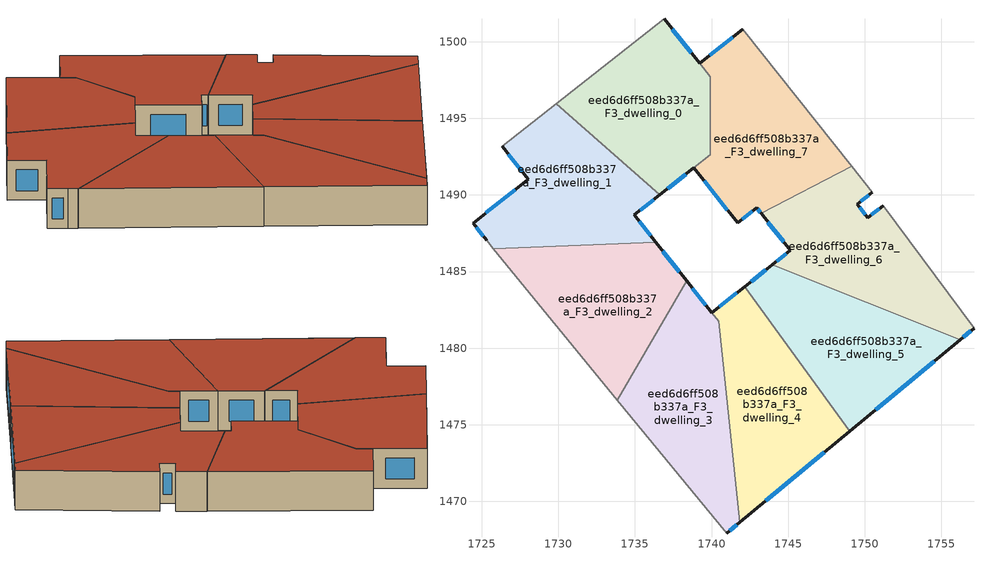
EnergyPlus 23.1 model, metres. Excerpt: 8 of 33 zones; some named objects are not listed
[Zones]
eed6d6ff508b337a_F3_dwelling_0
 floor to eed6d6ff508b337a_F2_dwelling_0 (EU_floor_Construction): 1736.9,1501.51 1739.91,1497.71 1739.91,1492.62 1736.61,1490 1729.87,1495.97 z9
 wall outside (EU_wall_Construction): 1736.61,1490 1738.84,1491.77 / 1739.21,1498.6 1736.9,1501.51 z9:12
 wall to eed6d6ff508b337a_F3_dwelling_7 (EU_wall_Construction): 1738.84,1491.77 1739.91,1492.62 1739.91,1497.71 1739.21,1498.6 z9:12
 wall to eed6d6ff508b337a_F3_dwelling_1 (EU_wall_Construction): 1729.87,1495.97 1736.61,1490 z9:12
 wall adiabatic (EU_wall_Construction): 1736.9,1501.51 1729.87,1495.97 z9:12
 window (EU_Window_Construction): 1737.13,1490.42 1738.31,1491.35 / 1738.67,1499.28 1737.44,1500.83 z9.7:11.3
 roof outside (EU_roof_Construction): 1739.91,1492.62 1739.91,1497.71 1736.9,1501.51 1729.87,1495.97 1736.61,1490 z12
eed6d6ff508b337a_F3_dwelling_1
 floor to eed6d6ff508b337a_F2_dwelling_1 (EU_floor_Construction): 1736.61,1490 1734.95,1488.7 1736.35,1486.93 1725.76,1486.5 1725.32,1487.04 1724.42,1488.17 1728.03,1491.03 1726.32,1493.17 1729.87,1495.97 z9
 wall outside (EU_wall_Construction): 1736.35,1486.93 1734.95,1488.7 1736.61,1490 / 1726.32,1493.17 1728.03,1491.03 1724.42,1488.17 1725.32,1487.04 z9:12
 wall adiabatic (EU_wall_Construction): 1729.87,1495.97 1726.32,1493.17 / 1725.32,1487.04 1725.76,1486.5 z9:12
 wall to eed6d6ff508b337a_F3_dwelling_2 (EU_wall_Construction): 1725.76,1486.5 1736.35,1486.93 z9:12
 window (EU_Window_Construction): 1735.34,1489 1736.22,1489.7 / 1736.02,1487.34 1735.28,1488.28 / 1724.63,1487.9 1725.11,1487.31 / 1727.18,1490.35 1725.27,1488.84 / 1726.72,1492.67 1727.63,1491.53 z9.7:11.3
 roof outside (EU_roof_Construction): 1736.35,1486.93 1734.95,1488.7 1736.61,1490 1729.87,1495.97 1726.32,1493.17 1728.03,1491.03 1724.42,1488.17 1725.32,1487.04 1725.76,1486.5 z12
eed6d6ff508b337a_F3_dwelling_2
 floor to eed6d6ff508b337a_F2_dwelling_2 (EU_floor_Construction): 1736.35,1486.93 1738.36,1484.4 1733.86,1476.61 1725.76,1486.5 z9
 wall outside (EU_wall_Construction): 1738.36,1484.4 1736.35,1486.93 z9:12
 wall to eed6d6ff508b337a_F3_dwelling_3 (EU_wall_Construction): 1733.86,1476.61 1738.36,1484.4 z9:12
 wall adiabatic (EU_wall_Construction): 1725.76,1486.5 1733.86,1476.61 z9:12
 window (EU_Window_Construction): 1737.89,1484.99 1736.83,1486.34 z9.7:11.3
 roof outside (EU_roof_Construction): 1733.86,1476.61 1738.36,1484.4 1736.35,1486.93 1725.76,1486.5 z12
eed6d6ff508b337a_F3_dwelling_3
 floor to eed6d6ff508b337a_F2_dwelling_3 (EU_floor_Construction): 1740.47,1481.74 1741.85,1468.64 1740.97,1467.91 1733.86,1476.61 1738.36,1484.4 z9
 wall outside (EU_wall_Construction): 1740.97,1467.91 1741.85,1468.64 / 1740.01,1482.33 1738.36,1484.4 z9:12
 wall to eed6d6ff508b337a_F3_dwelling_4 (EU_wall_Construction): 1741.85,1468.64 1740.47,1481.74 1740.01,1482.32 z9:12
 wall adiabatic (EU_wall_Construction): 1733.86,1476.61 1740.97,1467.91 z9:12
 window (EU_Window_Construction): 1741.18,1468.08 1741.65,1468.47 / 1739.62,1482.81 1738.75,1483.91 z9.7:11.3
 roof outside (EU_roof_Construction): 1741.85,1468.64 1740.47,1481.74 1738.36,1484.4 1733.86,1476.61 1740.97,1467.91 z12
eed6d6ff508b337a_F3_dwelling_4
 floor to eed6d6ff508b337a_F2_dwelling_4 (EU_floor_Construction): 1742.15,1484.01 1749.03,1474.59 1741.85,1468.64 1740.47,1481.74 1740.01,1482.32 z9
 wall outside (EU_wall_Construction): 1742.15,1484.01 1740.01,1482.32 / 1741.85,1468.64 1749.03,1474.59 z9:12
 wall to eed6d6ff508b337a_F3_dwelling_5 (EU_wall_Construction): 1749.03,1474.59 1742.15,1484.01 z9:12
 window (EU_Window_Construction): 1741.65,1483.62 1740.52,1482.72 / 1743.54,1470.03 1747.34,1473.19 z9.7:11.3
 roof outside (EU_roof_Construction): 1749.03,1474.59 1742.15,1484.01 1740.01,1482.32 1740.47,1481.74 1741.85,1468.64 z12
eed6d6ff508b337a_F3_dwelling_5
 floor to eed6d6ff508b337a_F2_dwelling_5 (EU_floor_Construction): 1756.22,1480.55 1749.03,1474.59 1742.15,1484.01 1743.97,1485.45 z9
 wall outside (EU_wall_Construction): 1743.97,1485.45 1742.15,1484.01 / 1749.03,1474.59 1756.22,1480.55 z9:12
 wall to eed6d6ff508b337a_F3_dwelling_6 (EU_wall_Construction): 1756.22,1480.55 1743.97,1485.45 z9:12
 window (EU_Window_Construction): 1743.54,1485.11 1742.58,1484.35 / 1750.72,1475.99 1754.53,1479.15 z9.7:11.3
 roof outside (EU_roof_Construction): 1756.22,1480.55 1743.97,1485.45 1742.15,1484.01 1749.03,1474.59 z12
eed6d6ff508b337a_F3_dwelling_6
 floor to eed6d6ff508b337a_F2_dwelling_6 (EU_floor_Construction): 1751.2,1489.3 1757.13,1481.31 1756.22,1480.55 1743.97,1485.45 1745.15,1486.39 1743.23,1488.79 1749.16,1491.87 1750.5,1490.18 1749.5,1489.39 1750.2,1488.51 z9
 wall outside (EU_wall_Construction): 1751.2,1489.3 1750.2,1488.51 1749.5,1489.39 1750.5,1490.18 / 1756.22,1480.55 1757.13,1481.31 / 1743.23,1488.79 1745.15,1486.39 1743.97,1485.45 z9:12
 wall adiabatic (EU_wall_Construction): 1757.13,1481.31 1751.2,1489.3 / 1750.5,1490.18 1749.16,1491.87 z9:12
 wall to eed6d6ff508b337a_F3_dwelling_7 (EU_wall_Construction): 1749.16,1491.87 1743.23,1488.79 z9:12
 window (EU_Window_Construction): 1750.03,1488.71 1749.67,1489.18 / 1750.96,1489.12 1750.43,1488.69 / 1756.43,1480.73 1756.92,1481.13 / 1744.87,1486.17 1744.25,1485.67 / 1743.68,1488.23 1744.7,1486.95 / 1749.74,1489.58 1750.27,1489.99 z9.7:11.3
 roof outside (EU_roof_Construction): 1757.13,1481.31 1751.2,1489.3 1750.2,1488.51 1749.5,1489.39 1750.5,1490.18 1749.16,1491.87 1743.23,1488.79 1745.15,1486.39 1743.97,1485.45 1756.22,1480.55 z12
eed6d6ff508b337a_F3_dwelling_7
 floor to eed6d6ff508b337a_F2_dwelling_7 (EU_floor_Construction): 1742.03,1500.83 1749.16,1491.87 1743.23,1488.79 1742.94,1489.15 1741.7,1488.17 1738.84,1491.77 1739.91,1492.62 1739.91,1497.71 1739.21,1498.6 z9
 wall outside (EU_wall_Construction): 1742.03,1500.83 1739.21,1498.6 / 1738.84,1491.77 1741.7,1488.17 1742.94,1489.15 1743.23,1488.79 z9:12
 wall adiabatic (EU_wall_Construction): 1749.16,1491.87 1742.03,1500.83 z9:12
 window (EU_Window_Construction): 1741.37,1500.31 1739.87,1499.12 / 1743.01,1489.07 1743.16,1488.88 / 1741.99,1488.4 1742.65,1488.92 / 1739.51,1490.92 1741.03,1489.02 z9.7:11.3
 roof outside (EU_roof_Construction): 1749.16,1491.87 1742.03,1500.83 1739.21,1498.6 1739.91,1497.71 1739.91,1492.62 1738.84,1491.77 1741.7,1488.17 1742.94,1489.15 1743.23,1488.79 z12
[Building]
EU S2 Campaign: North Axis=0; Terrain=City; Solar Distribution=FullExterior
[Site:Location]
Budapest.Ferenc.Liszt.Intl.AP: Latitude=47.437; Longitude=19.256; Time Zone=1; Elevation=185
[SizingPeriod:WeatherFileDays]
AnnualSizingPeriod: Begin Month=1; Begin Day of Month=1; End Month=12; End Day of Month=31; Day of Week for Start Day=Monday; Use Weather File Daylight Saving Period=No; Use Weather File Rain and Snow Indicators=No
[MATERIAL]
EU_InternalMass_Material: Roughness=MediumRough; Thickness=0.1; Conductivity=1; Density=1800; Specific Heat=900; Thermal Absorptance=0.9; Solar Absorptance=0.7; Visible Absorptance=0.7
[MATERIAL:NOMASS] Roughness=MediumRough; Thermal Absorptance=0.9; Solar Absorptance=0.7; Visible Absorptance=0.7
Name | Thermal Resistance
EU_wall_NoMass | 0.832559
EU_roof_NoMass | 1.39638
EU_floor_NoMass | 0.872794
[WINDOWMATERIAL:SIMPLEGLAZINGSYSTEM]
EU_Window_SimpleGlazing: UFactor=2.79869; Solar Heat Gain Coefficient=0.75; Visible Transmittance=0.75
[CONSTRUCTION]
EU_wall_Construction: EU_wall_NoMass
EU_roof_Construction: EU_roof_NoMass
EU_floor_Construction: EU_floor_NoMass
EU_Window_Construction: EU_Window_SimpleGlazing
EU_InternalMass_Construction: EU_InternalMass_Material
[ZONE] Type=1; Multiplier=1; Ceiling Height=autocalculate; Floor Area=autocalculate; Part of Total Floor Area=Yes
Name | Volume
eed6d6ff508b337a_F3_dwelling_0 | 197.946
eed6d6ff508b337a_F3_dwelling_1 | 203.053
eed6d6ff508b337a_F3_dwelling_2 | 203.025
eed6d6ff508b337a_F3_dwelling_3 | 202.52
eed6d6ff508b337a_F3_dwelling_4 | 203.559
eed6d6ff508b337a_F3_dwelling_5 | 203.028
eed6d6ff508b337a_F3_dwelling_6 | 203.043
eed6d6ff508b337a_F3_dwelling_7 | 208.15
[INTERNALMASS] Construction=EU_InternalMass_Construction
Name | Zone or ZoneList | Surface Area
eed6d6ff508b337a_F3_dwelling_0_EU_InternalMass | eed6d6ff508b337a_F3_dwelling_0 | 65.9717
eed6d6ff508b337a_F3_dwelling_1_EU_InternalMass | eed6d6ff508b337a_F3_dwelling_1 | 67.6826
eed6d6ff508b337a_F3_dwelling_2_EU_InternalMass | eed6d6ff508b337a_F3_dwelling_2 | 67.6748
eed6d6ff508b337a_F3_dwelling_3_EU_InternalMass | eed6d6ff508b337a_F3_dwelling_3 | 67.5082
eed6d6ff508b337a_F3_dwelling_4_EU_InternalMass | eed6d6ff508b337a_F3_dwelling_4 | 67.8531
eed6d6ff508b337a_F3_dwelling_5_EU_InternalMass | eed6d6ff508b337a_F3_dwelling_5 | 67.6764
eed6d6ff508b337a_F3_dwelling_6_EU_InternalMass | eed6d6ff508b337a_F3_dwelling_6 | 67.6805
eed6d6ff508b337a_F3_dwelling_7_EU_InternalMass | eed6d6ff508b337a_F3_dwelling_7 | 69.3848
[OTHEREQUIPMENT] Fuel Type=Electricity; Design Level Calculation Method=Watts/Area; Power per Zone Floor Area=1; Fraction Latent=0; Fraction Radiant=0; Fraction Lost=0; Carbon Dioxide Generation Rate=0; EndUse Subcategory=EU_Step8_InternalGains
Name | Zone or ZoneList or Space or SpaceList | Schedule
EU_Step8_InternalGain_eed6d6ff508b337a_F3_dwelling_0_f000 | eed6d6ff508b337a_F3_dwelling_0 | EU_Step8_GainSchedule_eed6d6ff508b337a_F3_dwelling_0_f000
EU_Step8_InternalGain_eed6d6ff508b337a_F3_dwelling_1_f000 | eed6d6ff508b337a_F3_dwelling_1 | EU_Step8_GainSchedule_eed6d6ff508b337a_F3_dwelling_1_f000
EU_Step8_InternalGain_eed6d6ff508b337a_F3_dwelling_2_f000 | eed6d6ff508b337a_F3_dwelling_2 | EU_Step8_GainSchedule_eed6d6ff508b337a_F3_dwelling_2_f000
EU_Step8_InternalGain_eed6d6ff508b337a_F3_dwelling_3_f000 | eed6d6ff508b337a_F3_dwelling_3 | EU_Step8_GainSchedule_eed6d6ff508b337a_F3_dwelling_3_f000
EU_Step8_InternalGain_eed6d6ff508b337a_F3_dwelling_4_f000 | eed6d6ff508b337a_F3_dwelling_4 | EU_Step8_GainSchedule_eed6d6ff508b337a_F3_dwelling_4_f000
EU_Step8_InternalGain_eed6d6ff508b337a_F3_dwelling_5_f000 | eed6d6ff508b337a_F3_dwelling_5 | EU_Step8_GainSchedule_eed6d6ff508b337a_F3_dwelling_5_f000
EU_Step8_InternalGain_eed6d6ff508b337a_F3_dwelling_6_f000 | eed6d6ff508b337a_F3_dwelling_6 | EU_Step8_GainSchedule_eed6d6ff508b337a_F3_dwelling_6_f000
EU_Step8_InternalGain_eed6d6ff508b337a_F3_dwelling_7_f000 | eed6d6ff508b337a_F3_dwelling_7 | EU_Step8_GainSchedule_eed6d6ff508b337a_F3_dwelling_7_f000
[ZONEVENTILATION:DESIGNFLOWRATE] Schedule=EU_AlwaysOn; Design Flow Rate Calculation Method=AirChanges/Hour; Air Changes per Hour=0.475469; Ventilation Type=Natural; Fan Pressure Rise=0; Fan Total Efficiency=1; Constant Term Coefficient=1; Temperature Term Coefficient=0; Velocity Term Coefficient=0; Velocity Squared Term Coefficient=0; Minimum Indoor Temperature=-100; Maximum Indoor Temperature=100; Delta Temperature=-100; Minimum Outdoor Temperature=-100; Maximum Outdoor Temperature=100; Maximum Wind Speed=40
Name | Zone or ZoneList or Space or SpaceList
EU_ConstantAir_eed6d6ff508b337a_F3_dwelling_0 | eed6d6ff508b337a_F3_dwelling_0
EU_ConstantAir_eed6d6ff508b337a_F3_dwelling_1 | eed6d6ff508b337a_F3_dwelling_1
EU_ConstantAir_eed6d6ff508b337a_F3_dwelling_2 | eed6d6ff508b337a_F3_dwelling_2
EU_ConstantAir_eed6d6ff508b337a_F3_dwelling_3 | eed6d6ff508b337a_F3_dwelling_3
EU_ConstantAir_eed6d6ff508b337a_F3_dwelling_4 | eed6d6ff508b337a_F3_dwelling_4
EU_ConstantAir_eed6d6ff508b337a_F3_dwelling_5 | eed6d6ff508b337a_F3_dwelling_5
EU_ConstantAir_eed6d6ff508b337a_F3_dwelling_6 | eed6d6ff508b337a_F3_dwelling_6
EU_ConstantAir_eed6d6ff508b337a_F3_dwelling_7 | eed6d6ff508b337a_F3_dwelling_7
[HVACTEMPLATE:ZONE:IDEALLOADSAIRSYSTEM] System Availability Schedule=EU_AlwaysOn; Maximum Heating Supply Air Temperature=50; Minimum Cooling Supply Air Temperature=13; Maximum Heating Supply Air Humidity Ratio=0.0156; Minimum Cooling Supply Air Humidity Ratio=0.0077; Heating Limit=NoLimit; Cooling Limit=NoLimit; Heating Availability Schedule=EU_AlwaysOn; Cooling Availability Schedule=EU_CoolingOff; Dehumidification Control Type=ConstantSensibleHeatRatio; Cooling Sensible Heat Ratio=0.7; Dehumidification Setpoint=60; Humidification Control Type=None; Humidification Setpoint=30; Outdoor Air Method=None; Outdoor Air Flow Rate per Person=0.00944; Outdoor Air Flow Rate per Zone Floor Area=0; Outdoor Air Flow Rate per Zone=0; Demand Controlled Ventilation Type=None; Outdoor Air Economizer Type=NoEconomizer; Heat Recovery Type=None; Sensible Heat Recovery Effectiveness=0.7; Latent Heat Recovery Effectiveness=0.65
Name | Template Thermostat
eed6d6ff508b337a_F3_dwelling_0 | EU_HeatOnly_eed6d6ff508b337a_F3_dwelling_0
eed6d6ff508b337a_F3_dwelling_1 | EU_HeatOnly_eed6d6ff508b337a_F3_dwelling_1
eed6d6ff508b337a_F3_dwelling_2 | EU_HeatOnly_eed6d6ff508b337a_F3_dwelling_2
eed6d6ff508b337a_F3_dwelling_3 | EU_HeatOnly_eed6d6ff508b337a_F3_dwelling_3
eed6d6ff508b337a_F3_dwelling_4 | EU_HeatOnly_eed6d6ff508b337a_F3_dwelling_4
eed6d6ff508b337a_F3_dwelling_5 | EU_HeatOnly_eed6d6ff508b337a_F3_dwelling_5
eed6d6ff508b337a_F3_dwelling_6 | EU_HeatOnly_eed6d6ff508b337a_F3_dwelling_6
eed6d6ff508b337a_F3_dwelling_7 | EU_HeatOnly_eed6d6ff508b337a_F3_dwelling_7
[SIZING:ZONE] Zone Cooling Design Supply Air Temperature Input Method=SupplyAirTemperature; Zone Cooling Design Supply Air Temperature=13; Zone Heating Design Supply Air Temperature Input Method=SupplyAirTemperature; Zone Heating Design Supply Air Temperature=50; Zone Cooling Design Supply Air Humidity Ratio=0.008; Zone Heating Design Supply Air Humidity Ratio=0.008; Cooling Design Air Flow Method=DesignDay; Cooling Design Air Flow Rate=0; Cooling Minimum Air Flow per Zone Floor Area=0.000762; Cooling Minimum Air Flow=0; Cooling Minimum Air Flow Fraction=0.2; Heating Design Air Flow Method=DesignDay; Heating Design Air Flow Rate=0; Heating Maximum Air Flow per Zone Floor Area=0.002032; Heating Maximum Air Flow=0.141576; Heating Maximum Air Flow Fraction=0.3; Account for Dedicated Outdoor Air System=No; Dedicated Outdoor Air System Control Strategy=NeutralSupplyAir; Dedicated Outdoor Air Low Setpoint Temperature for Design=autosize; Dedicated Outdoor Air High Setpoint Temperature for Design=autosize; Zone Load Sizing Method=Sensible Load Only No Latent Load; Zone Latent Cooling Design Supply Air Humidity Ratio Input Method=HumidityRatioDifference; Zone Cooling Design Supply Air Humidity Ratio Difference=0.005; Zone Latent Heating Design Supply Air Humidity Ratio Input Method=HumidityRatioDifference; Zone Humidification Design Supply Air Humidity Ratio Difference=0.005
eed6d6ff508b337a_F3_dwelling_0; eed6d6ff508b337a_F3_dwelling_1; eed6d6ff508b337a_F3_dwelling_2; eed6d6ff508b337a_F3_dwelling_3; eed6d6ff508b337a_F3_dwelling_4; eed6d6ff508b337a_F3_dwelling_5; eed6d6ff508b337a_F3_dwelling_6; eed6d6ff508b337a_F3_dwelling_7
[SCHEDULE:CONSTANT]
Name | Hourly Value
EU_AlwaysOn | 1
EU_CoolingOff | 0
[SCHEDULE:FILE] Column Number=1; Rows to Skip at Top=0; Number of Hours of Data=8760; Column Separator=Comma; Interpolate to Timestep=No; Minutes per Item=60; Adjust Schedule for Daylight Savings=Yes
Name | File
EU_Step8_GainSchedule_eed6d6ff508b337a_F3_dwelling_0_f000 | ../../schedules/eed6d6ff508b337a/eed6d6ff508b337a_F3_dwelling_0_f000_gain.csv
EU_Step8_GainSchedule_eed6d6ff508b337a_F3_dwelling_1_f000 | ../../schedules/eed6d6ff508b337a/eed6d6ff508b337a_F3_dwelling_1_f000_gain.csv
EU_Step8_GainSchedule_eed6d6ff508b337a_F3_dwelling_2_f000 | ../../schedules/eed6d6ff508b337a/eed6d6ff508b337a_F3_dwelling_2_f000_gain.csv
EU_Step8_GainSchedule_eed6d6ff508b337a_F3_dwelling_3_f000 | ../../schedules/eed6d6ff508b337a/eed6d6ff508b337a_F3_dwelling_3_f000_gain.csv
EU_Step8_GainSchedule_eed6d6ff508b337a_F3_dwelling_4_f000 | ../../schedules/eed6d6ff508b337a/eed6d6ff508b337a_F3_dwelling_4_f000_gain.csv
EU_Step8_GainSchedule_eed6d6ff508b337a_F3_dwelling_5_f000 | ../../schedules/eed6d6ff508b337a/eed6d6ff508b337a_F3_dwelling_5_f000_gain.csv
EU_Step8_GainSchedule_eed6d6ff508b337a_F3_dwelling_6_f000 | ../../schedules/eed6d6ff508b337a/eed6d6ff508b337a_F3_dwelling_6_f000_gain.csv
EU_Step8_GainSchedule_eed6d6ff508b337a_F3_dwelling_7_f000 | ../../schedules/eed6d6ff508b337a/eed6d6ff508b337a_F3_dwelling_7_f000_gain.csv
